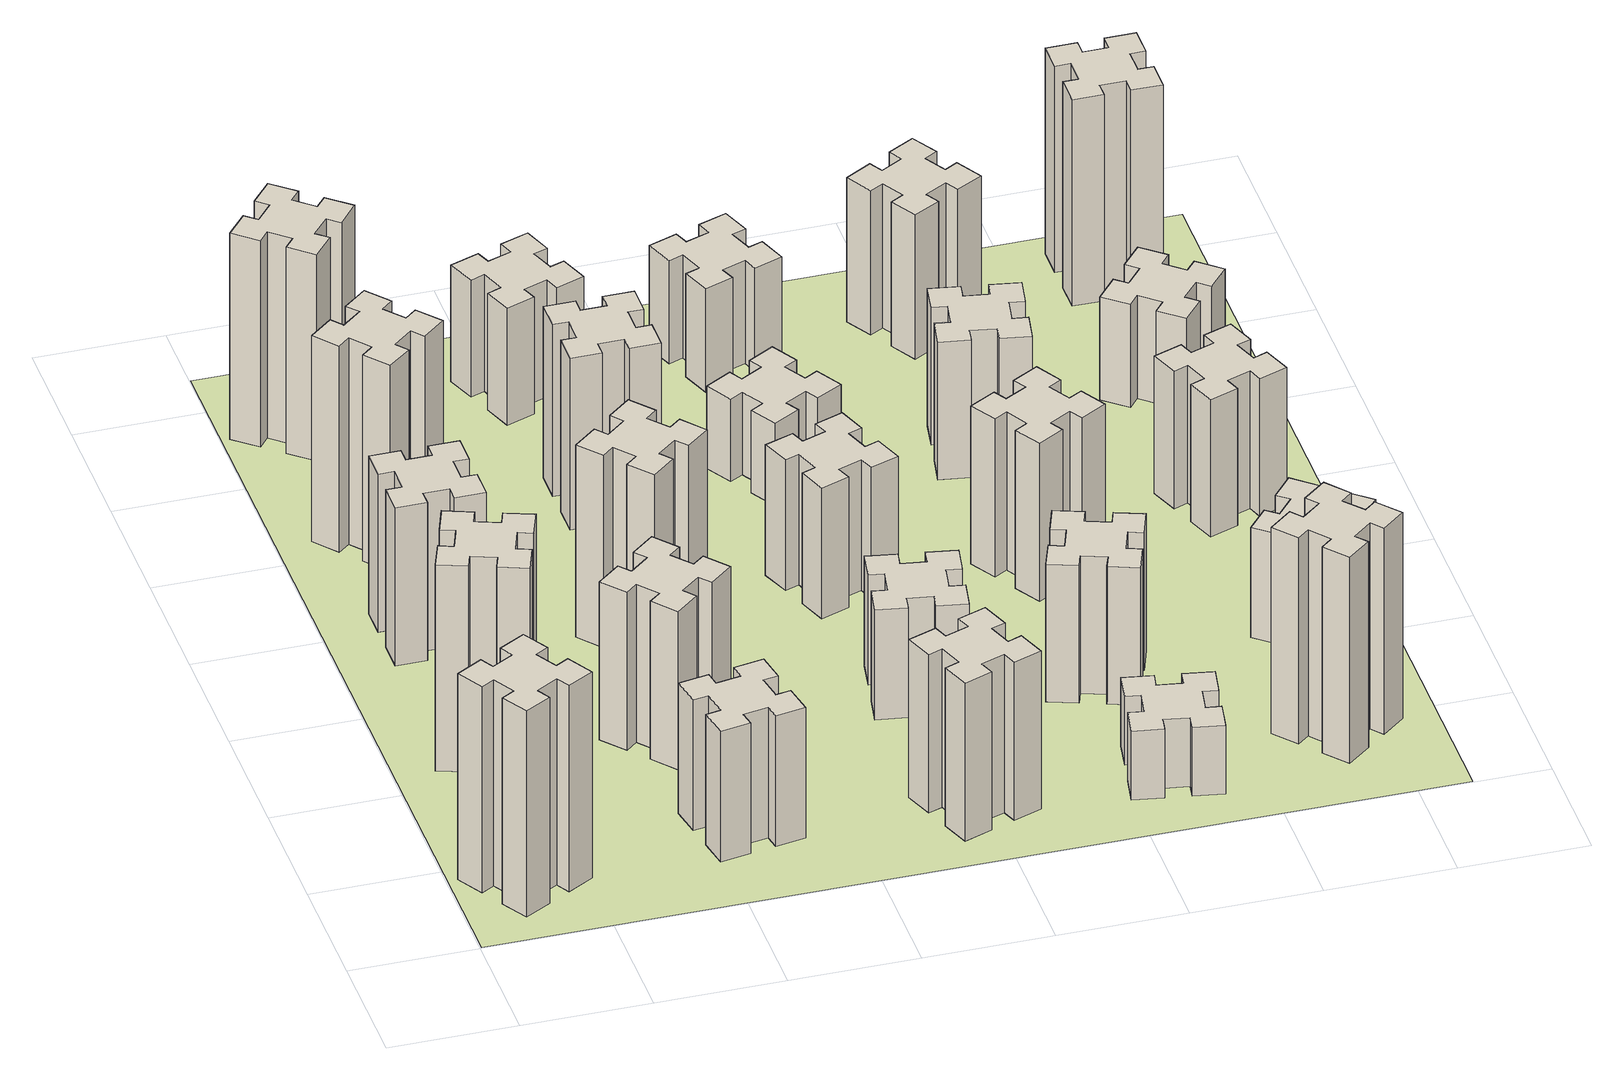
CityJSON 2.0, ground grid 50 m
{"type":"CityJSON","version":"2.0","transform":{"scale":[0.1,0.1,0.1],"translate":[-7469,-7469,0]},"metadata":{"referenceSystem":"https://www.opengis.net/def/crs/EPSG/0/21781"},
"CityObjects":{
"building1":{"type":"Building","attributes":{"class":"1000","function":"1000","usage":"1000","yearOfConstruction":2016,"roofType":"1000","measuredHeight":90,"storeysAboveGround":30,"storeysBelowGround":0},"geometry":[{"type":"Solid","lod":"1","boundaries":[[[[0,1,2,3,4,5,6,7,8,9,10,11,12,13,14,15,16,17,18,19]],[[17,16,20,21]],[[16,15,22,20]],[[15,14,23,22]],[[14,13,24,23]],[[13,12,25,24]],[[12,11,26,25]],[[11,10,27,26]],[[10,9,28,27]],[[9,8,29,28]],[[8,7,30,29]],[[7,6,31,30]],[[6,5,32,31]],[[5,4,33,32]],[[4,3,34,33]],[[3,2,35,34]],[[2,1,36,35]],[[1,0,37,36]],[[0,19,38,37]],[[19,18,39,38]],[[18,17,21,39]],[[24,25,26,27,28,29,30,31,32,33,34,35,36,37,38,39,21,20,22,23]]]]}]},
"building2":{"type":"Building","attributes":{"class":"1000","function":"1000","usage":"1000","yearOfConstruction":2016,"roofType":"1000","measuredHeight":90,"storeysAboveGround":30,"storeysBelowGround":0},"geometry":[{"type":"Solid","lod":"1","boundaries":[[[[40,41,42,43,44,45,46,47,48,49,50,51,52,53,54,55,56,57,58,59]],[[57,56,60,61]],[[56,55,62,60]],[[55,54,63,62]],[[54,53,64,63]],[[53,52,65,64]],[[52,51,66,65]],[[51,50,67,66]],[[50,49,68,67]],[[49,48,69,68]],[[48,47,70,69]],[[47,46,71,70]],[[46,45,72,71]],[[45,44,73,72]],[[44,43,74,73]],[[43,42,75,74]],[[42,41,76,75]],[[41,40,77,76]],[[40,59,78,77]],[[59,58,79,78]],[[58,57,61,79]],[[64,65,66,67,68,69,70,71,72,73,74,75,76,77,78,79,61,60,62,63]]]]}]},
"building3":{"type":"Building","attributes":{"class":"1000","function":"1000","usage":"1000","yearOfConstruction":2016,"roofType":"1000","measuredHeight":69,"storeysAboveGround":30,"storeysBelowGround":0},"geometry":[{"type":"Solid","lod":"1","boundaries":[[[[80,81,82,83,84,85,86,87,88,89,90,91,92,93,94,95,96,97,98,99]],[[97,96,100,101]],[[96,95,102,100]],[[95,94,103,102]],[[94,93,104,103]],[[93,92,105,104]],[[92,91,106,105]],[[91,90,107,106]],[[90,89,108,107]],[[89,88,109,108]],[[88,87,110,109]],[[87,86,111,110]],[[86,85,112,111]],[[85,84,113,112]],[[84,83,114,113]],[[83,82,115,114]],[[82,81,116,115]],[[81,80,117,116]],[[80,99,118,117]],[[99,98,119,118]],[[98,97,101,119]],[[104,105,106,107,108,109,110,111,112,113,114,115,116,117,118,119,101,100,102,103]]]]}]},
"building4":{"type":"Building","attributes":{"class":"1000","function":"1000","usage":"1000","yearOfConstruction":2016,"roofType":"1000","measuredHeight":90,"storeysAboveGround":30,"storeysBelowGround":0},"geometry":[{"type":"Solid","lod":"1","boundaries":[[[[120,121,122,123,124,125,126,127,128,129,130,131,132,133,134,135,136,137,138,139]],[[137,136,140,141]],[[136,135,142,140]],[[135,134,143,142]],[[134,133,144,143]],[[133,132,145,144]],[[132,131,146,145]],[[131,130,147,146]],[[130,129,148,147]],[[129,128,149,148]],[[128,127,150,149]],[[127,126,151,150]],[[126,125,152,151]],[[125,124,153,152]],[[124,123,154,153]],[[123,122,155,154]],[[122,121,156,155]],[[121,120,157,156]],[[120,139,158,157]],[[139,138,159,158]],[[138,137,141,159]],[[144,145,146,147,148,149,150,151,152,153,154,155,156,157,158,159,141,140,142,143]]]]}]},
"building5":{"type":"Building","attributes":{"class":"1000","function":"1000","usage":"1000","yearOfConstruction":2016,"roofType":"1000","measuredHeight":57,"storeysAboveGround":30,"storeysBelowGround":0},"geometry":[{"type":"Solid","lod":"1","boundaries":[[[[160,161,162,163,164,165,166,167,168,169,170,171,172,173,174,175,176,177,178,179]],[[177,176,180,181]],[[176,175,182,180]],[[175,174,183,182]],[[174,173,184,183]],[[173,172,185,184]],[[172,171,186,185]],[[171,170,187,186]],[[170,169,188,187]],[[169,168,189,188]],[[168,167,190,189]],[[167,166,191,190]],[[166,165,192,191]],[[165,164,193,192]],[[164,163,194,193]],[[163,162,195,194]],[[162,161,196,195]],[[161,160,197,196]],[[160,179,198,197]],[[179,178,199,198]],[[178,177,181,199]],[[184,185,186,187,188,189,190,191,192,193,194,195,196,197,198,199,181,180,182,183]]]]}]},
"building6":{"type":"Building","attributes":{"class":"1000","function":"1000","usage":"1000","yearOfConstruction":2016,"roofType":"1000","measuredHeight":90,"storeysAboveGround":30,"storeysBelowGround":0},"geometry":[{"type":"Solid","lod":"1","boundaries":[[[[200,201,202,203,204,205,206,207,208,209,210,211,212,213,214,215,216,217,218,219]],[[217,216,220,221]],[[216,215,222,220]],[[215,214,223,222]],[[214,213,224,223]],[[213,212,225,224]],[[212,211,226,225]],[[211,210,227,226]],[[210,209,228,227]],[[209,208,229,228]],[[208,207,230,229]],[[207,206,231,230]],[[206,205,232,231]],[[205,204,233,232]],[[204,203,234,233]],[[203,202,235,234]],[[202,201,236,235]],[[201,200,237,236]],[[200,219,238,237]],[[219,218,239,238]],[[218,217,221,239]],[[224,225,226,227,228,229,230,231,232,233,234,235,236,237,238,239,221,220,222,223]]]]}]},
"building7":{"type":"Building","attributes":{"class":"1000","function":"1000","usage":"1000","yearOfConstruction":2016,"roofType":"1000","measuredHeight":69,"storeysAboveGround":30,"storeysBelowGround":0},"geometry":[{"type":"Solid","lod":"1","boundaries":[[[[240,241,242,243,244,245,246,247,248,249,250,251,252,253,254,255,256,257,258,259]],[[257,256,260,261]],[[256,255,262,260]],[[255,254,263,262]],[[254,253,264,263]],[[253,252,265,264]],[[252,251,266,265]],[[251,250,267,266]],[[250,249,268,267]],[[249,248,269,268]],[[248,247,270,269]],[[247,246,271,270]],[[246,245,272,271]],[[245,244,273,272]],[[244,243,274,273]],[[243,242,275,274]],[[242,241,276,275]],[[241,240,277,276]],[[240,259,278,277]],[[259,258,279,278]],[[258,257,261,279]],[[264,265,266,267,268,269,270,271,272,273,274,275,276,277,278,279,261,260,262,263]]]]}]},
"building8":{"type":"Building","attributes":{"class":"1000","function":"1000","usage":"1000","yearOfConstruction":2016,"roofType":"1000","measuredHeight":84,"storeysAboveGround":30,"storeysBelowGround":0},"geometry":[{"type":"Solid","lod":"1","boundaries":[[[[280,281,282,283,284,285,286,287,288,289,290,291,292,293,294,295,296,297,298,299]],[[297,296,300,301]],[[296,295,302,300]],[[295,294,303,302]],[[294,293,304,303]],[[293,292,305,304]],[[292,291,306,305]],[[291,290,307,306]],[[290,289,308,307]],[[289,288,309,308]],[[288,287,310,309]],[[287,286,311,310]],[[286,285,312,311]],[[285,284,313,312]],[[284,283,314,313]],[[283,282,315,314]],[[282,281,316,315]],[[281,280,317,316]],[[280,299,318,317]],[[299,298,319,318]],[[298,297,301,319]],[[304,305,306,307,308,309,310,311,312,313,314,315,316,317,318,319,301,300,302,303]]]]}]},
"building9":{"type":"Building","attributes":{"class":"1000","function":"1000","usage":"1000","yearOfConstruction":2016,"roofType":"1000","measuredHeight":75,"storeysAboveGround":30,"storeysBelowGround":0},"geometry":[{"type":"Solid","lod":"1","boundaries":[[[[320,321,322,323,324,325,326,327,328,329,330,331,332,333,334,335,336,337,338,339]],[[337,336,340,341]],[[336,335,342,340]],[[335,334,343,342]],[[334,333,344,343]],[[333,332,345,344]],[[332,331,346,345]],[[331,330,347,346]],[[330,329,348,347]],[[329,328,349,348]],[[328,327,350,349]],[[327,326,351,350]],[[326,325,352,351]],[[325,324,353,352]],[[324,323,354,353]],[[323,322,355,354]],[[322,321,356,355]],[[321,320,357,356]],[[320,339,358,357]],[[339,338,359,358]],[[338,337,341,359]],[[344,345,346,347,348,349,350,351,352,353,354,355,356,357,358,359,341,340,342,343]]]]}]},
"building10":{"type":"Building","attributes":{"class":"1000","function":"1000","usage":"1000","yearOfConstruction":2016,"roofType":"1000","measuredHeight":69,"storeysAboveGround":30,"storeysBelowGround":0},"geometry":[{"type":"Solid","lod":"1","boundaries":[[[[360,361,362,363,364,365,366,367,368,369,370,371,372,373,374,375,376,377,378,379]],[[377,376,380,381]],[[376,375,382,380]],[[375,374,383,382]],[[374,373,384,383]],[[373,372,385,384]],[[372,371,386,385]],[[371,370,387,386]],[[370,369,388,387]],[[369,368,389,388]],[[368,367,390,389]],[[367,366,391,390]],[[366,365,392,391]],[[365,364,393,392]],[[364,363,394,393]],[[363,362,395,394]],[[362,361,396,395]],[[361,360,397,396]],[[360,379,398,397]],[[379,378,399,398]],[[378,377,381,399]],[[384,385,386,387,388,389,390,391,392,393,394,395,396,397,398,399,381,380,382,383]]]]}]},
"building11":{"type":"Building","attributes":{"class":"1000","function":"1000","usage":"1000","yearOfConstruction":2016,"roofType":"1000","measuredHeight":51,"storeysAboveGround":30,"storeysBelowGround":0},"geometry":[{"type":"Solid","lod":"1","boundaries":[[[[400,401,402,403,404,405,406,407,408,409,410,411,412,413,414,415,416,417,418,419]],[[417,416,420,421]],[[416,415,422,420]],[[415,414,423,422]],[[414,413,424,423]],[[413,412,425,424]],[[412,411,426,425]],[[411,410,427,426]],[[410,409,428,427]],[[409,408,429,428]],[[408,407,430,429]],[[407,406,431,430]],[[406,405,432,431]],[[405,404,433,432]],[[404,403,434,433]],[[403,402,435,434]],[[402,401,436,435]],[[401,400,437,436]],[[400,419,438,437]],[[419,418,439,438]],[[418,417,421,439]],[[424,425,426,427,428,429,430,431,432,433,434,435,436,437,438,439,421,420,422,423]]]]}]},
"building12":{"type":"Building","attributes":{"class":"1000","function":"1000","usage":"1000","yearOfConstruction":2016,"roofType":"1000","measuredHeight":48,"storeysAboveGround":30,"storeysBelowGround":0},"geometry":[{"type":"Solid","lod":"1","boundaries":[[[[440,441,442,443,444,445,446,447,448,449,450,451,452,453,454,455,456,457,458,459]],[[457,456,460,461]],[[456,455,462,460]],[[455,454,463,462]],[[454,453,464,463]],[[453,452,465,464]],[[452,451,466,465]],[[451,450,467,466]],[[450,449,468,467]],[[449,448,469,468]],[[448,447,470,469]],[[447,446,471,470]],[[446,445,472,471]],[[445,444,473,472]],[[444,443,474,473]],[[443,442,475,474]],[[442,441,476,475]],[[441,440,477,476]],[[440,459,478,477]],[[459,458,479,478]],[[458,457,461,479]],[[464,465,466,467,468,469,470,471,472,473,474,475,476,477,478,479,461,460,462,463]]]]}]},
"building13":{"type":"Building","attributes":{"class":"1000","function":"1000","usage":"1000","yearOfConstruction":2016,"roofType":"1000","measuredHeight":57,"storeysAboveGround":30,"storeysBelowGround":0},"geometry":[{"type":"Solid","lod":"1","boundaries":[[[[480,481,482,483,484,485,486,487,488,489,490,491,492,493,494,495,496,497,498,499]],[[497,496,500,501]],[[496,495,502,500]],[[495,494,503,502]],[[494,493,504,503]],[[493,492,505,504]],[[492,491,506,505]],[[491,490,507,506]],[[490,489,508,507]],[[489,488,509,508]],[[488,487,510,509]],[[487,486,511,510]],[[486,485,512,511]],[[485,484,513,512]],[[484,483,514,513]],[[483,482,515,514]],[[482,481,516,515]],[[481,480,517,516]],[[480,499,518,517]],[[499,498,519,518]],[[498,497,501,519]],[[504,505,506,507,508,509,510,511,512,513,514,515,516,517,518,519,501,500,502,503]]]]}]},
"building14":{"type":"Building","attributes":{"class":"1000","function":"1000","usage":"1000","yearOfConstruction":2016,"roofType":"1000","measuredHeight":36,"storeysAboveGround":30,"storeysBelowGround":0},"geometry":[{"type":"Solid","lod":"1","boundaries":[[[[520,521,522,523,524,525,526,527,528,529,530,531,532,533,534,535,536,537,538,539]],[[537,536,540,541]],[[536,535,542,540]],[[535,534,543,542]],[[534,533,544,543]],[[533,532,545,544]],[[532,531,546,545]],[[531,530,547,546]],[[530,529,548,547]],[[529,528,549,548]],[[528,527,550,549]],[[527,526,551,550]],[[526,525,552,551]],[[525,524,553,552]],[[524,523,554,553]],[[523,522,555,554]],[[522,521,556,555]],[[521,520,557,556]],[[520,539,558,557]],[[539,538,559,558]],[[538,537,541,559]],[[544,545,546,547,548,549,550,551,552,553,554,555,556,557,558,559,541,540,542,543]]]]}]},
"building15":{"type":"Building","attributes":{"class":"1000","function":"1000","usage":"1000","yearOfConstruction":2016,"roofType":"1000","measuredHeight":30,"storeysAboveGround":30,"storeysBelowGround":0},"geometry":[{"type":"Solid","lod":"1","boundaries":[[[[560,561,562,563,564,565,566,567,568,569,570,571,572,573,574,575,576,577,578,579]],[[577,576,580,581]],[[576,575,582,580]],[[575,574,583,582]],[[574,573,584,583]],[[573,572,585,584]],[[572,571,586,585]],[[571,570,587,586]],[[570,569,588,587]],[[569,568,589,588]],[[568,567,590,589]],[[567,566,591,590]],[[566,565,592,591]],[[565,564,593,592]],[[564,563,594,593]],[[563,562,595,594]],[[562,561,596,595]],[[561,560,597,596]],[[560,579,598,597]],[[579,578,599,598]],[[578,577,581,599]],[[584,585,586,587,588,589,590,591,592,593,594,595,596,597,598,599,581,580,582,583]]]]}]},
"building16":{"type":"Building","attributes":{"class":"1000","function":"1000","usage":"1000","yearOfConstruction":2016,"roofType":"1000","measuredHeight":45,"storeysAboveGround":30,"storeysBelowGround":0},"geometry":[{"type":"Solid","lod":"1","boundaries":[[[[600,601,602,603,604,605,606,607,608,609,610,611,612,613,614,615,616,617,618,619]],[[617,616,620,621]],[[616,615,622,620]],[[615,614,623,622]],[[614,613,624,623]],[[613,612,625,624]],[[612,611,626,625]],[[611,610,627,626]],[[610,609,628,627]],[[609,608,629,628]],[[608,607,630,629]],[[607,606,631,630]],[[606,605,632,631]],[[605,604,633,632]],[[604,603,634,633]],[[603,602,635,634]],[[602,601,636,635]],[[601,600,637,636]],[[600,619,638,637]],[[619,618,639,638]],[[618,617,621,639]],[[624,625,626,627,628,629,630,631,632,633,634,635,636,637,638,639,621,620,622,623]]]]}]},
"building17":{"type":"Building","attributes":{"class":"1000","function":"1000","usage":"1000","yearOfConstruction":2016,"roofType":"1000","measuredHeight":60,"storeysAboveGround":30,"storeysBelowGround":0},"geometry":[{"type":"Solid","lod":"1","boundaries":[[[[640,641,642,643,644,645,646,647,648,649,650,651,652,653,654,655,656,657,658,659]],[[657,656,660,661]],[[656,655,662,660]],[[655,654,663,662]],[[654,653,664,663]],[[653,652,665,664]],[[652,651,666,665]],[[651,650,667,666]],[[650,649,668,667]],[[649,648,669,668]],[[648,647,670,669]],[[647,646,671,670]],[[646,645,672,671]],[[645,644,673,672]],[[644,643,674,673]],[[643,642,675,674]],[[642,641,676,675]],[[641,640,677,676]],[[640,659,678,677]],[[659,658,679,678]],[[658,657,661,679]],[[664,665,666,667,668,669,670,671,672,673,674,675,676,677,678,679,661,660,662,663]]]]}]},
"building18":{"type":"Building","attributes":{"class":"1000","function":"1000","usage":"1000","yearOfConstruction":2016,"roofType":"1000","measuredHeight":69,"storeysAboveGround":30,"storeysBelowGround":0},"geometry":[{"type":"Solid","lod":"1","boundaries":[[[[680,681,682,683,684,685,686,687,688,689,690,691,692,693,694,695,696,697,698,699]],[[697,696,700,701]],[[696,695,702,700]],[[695,694,703,702]],[[694,693,704,703]],[[693,692,705,704]],[[692,691,706,705]],[[691,690,707,706]],[[690,689,708,707]],[[689,688,709,708]],[[688,687,710,709]],[[687,686,711,710]],[[686,685,712,711]],[[685,684,713,712]],[[684,683,714,713]],[[683,682,715,714]],[[682,681,716,715]],[[681,680,717,716]],[[680,699,718,717]],[[699,698,719,718]],[[698,697,701,719]],[[704,705,706,707,708,709,710,711,712,713,714,715,716,717,718,719,701,700,702,703]]]]}]},
"building19":{"type":"Building","attributes":{"class":"1000","function":"1000","usage":"1000","yearOfConstruction":2016,"roofType":"1000","measuredHeight":60,"storeysAboveGround":30,"storeysBelowGround":0},"geometry":[{"type":"Solid","lod":"1","boundaries":[[[[720,721,722,723,724,725,726,727,728,729,730,731,732,733,734,735,736,737,738,739]],[[737,736,740,741]],[[736,735,742,740]],[[735,734,743,742]],[[734,733,744,743]],[[733,732,745,744]],[[732,731,746,745]],[[731,730,747,746]],[[730,729,748,747]],[[729,728,749,748]],[[728,727,750,749]],[[727,726,751,750]],[[726,725,752,751]],[[725,724,753,752]],[[724,723,754,753]],[[723,722,755,754]],[[722,721,756,755]],[[721,720,757,756]],[[720,739,758,757]],[[739,738,759,758]],[[738,737,741,759]],[[744,745,746,747,748,749,750,751,752,753,754,755,756,757,758,759,741,740,742,743]]]]}]},
"building20":{"type":"Building","attributes":{"class":"1000","function":"1000","usage":"1000","yearOfConstruction":2016,"roofType":"1000","measuredHeight":90,"storeysAboveGround":30,"storeysBelowGround":0},"geometry":[{"type":"Solid","lod":"1","boundaries":[[[[760,761,762,763,764,765,766,767,768,769,770,771,772,773,774,775,776,777,778,779]],[[777,776,780,781]],[[776,775,782,780]],[[775,774,783,782]],[[774,773,784,783]],[[773,772,785,784]],[[772,771,786,785]],[[771,770,787,786]],[[770,769,788,787]],[[769,768,789,788]],[[768,767,790,789]],[[767,766,791,790]],[[766,765,792,791]],[[765,764,793,792]],[[764,763,794,793]],[[763,762,795,794]],[[762,761,796,795]],[[761,760,797,796]],[[760,779,798,797]],[[779,778,799,798]],[[778,777,781,799]],[[784,785,786,787,788,789,790,791,792,793,794,795,796,797,798,799,781,780,782,783]]]]}]},
"building21":{"type":"Building","attributes":{"class":"1000","function":"1000","usage":"1000","yearOfConstruction":2016,"roofType":"1000","measuredHeight":63,"storeysAboveGround":30,"storeysBelowGround":0},"geometry":[{"type":"Solid","lod":"1","boundaries":[[[[800,801,802,803,804,805,806,807,808,809,810,811,812,813,814,815,816,817,818,819]],[[817,816,820,821]],[[816,815,822,820]],[[815,814,823,822]],[[814,813,824,823]],[[813,812,825,824]],[[812,811,826,825]],[[811,810,827,826]],[[810,809,828,827]],[[809,808,829,828]],[[808,807,830,829]],[[807,806,831,830]],[[806,805,832,831]],[[805,804,833,832]],[[804,803,834,833]],[[803,802,835,834]],[[802,801,836,835]],[[801,800,837,836]],[[800,819,838,837]],[[819,818,839,838]],[[818,817,821,839]],[[824,825,826,827,828,829,830,831,832,833,834,835,836,837,838,839,821,820,822,823]]]]}]},
"building22":{"type":"Building","attributes":{"class":"1000","function":"1000","usage":"1000","yearOfConstruction":2016,"roofType":"1000","measuredHeight":48,"storeysAboveGround":30,"storeysBelowGround":0},"geometry":[{"type":"Solid","lod":"1","boundaries":[[[[840,841,842,843,844,845,846,847,848,849,850,851,852,853,854,855,856,857,858,859]],[[857,856,860,861]],[[856,855,862,860]],[[855,854,863,862]],[[854,853,864,863]],[[853,852,865,864]],[[852,851,866,865]],[[851,850,867,866]],[[850,849,868,867]],[[849,848,869,868]],[[848,847,870,869]],[[847,846,871,870]],[[846,845,872,871]],[[845,844,873,872]],[[844,843,874,873]],[[843,842,875,874]],[[842,841,876,875]],[[841,840,877,876]],[[840,859,878,877]],[[859,858,879,878]],[[858,857,861,879]],[[864,865,866,867,868,869,870,871,872,873,874,875,876,877,878,879,861,860,862,863]]]]}]},
"building23":{"type":"Building","attributes":{"class":"1000","function":"1000","usage":"1000","yearOfConstruction":2016,"roofType":"1000","measuredHeight":60,"storeysAboveGround":30,"storeysBelowGround":0},"geometry":[{"type":"Solid","lod":"1","boundaries":[[[[880,881,882,883,884,885,886,887,888,889,890,891,892,893,894,895,896,897,898,899]],[[897,896,900,901]],[[896,895,902,900]],[[895,894,903,902]],[[894,893,904,903]],[[893,892,905,904]],[[892,891,906,905]],[[891,890,907,906]],[[890,889,908,907]],[[889,888,909,908]],[[888,887,910,909]],[[887,886,911,910]],[[886,885,912,911]],[[885,884,913,912]],[[884,883,914,913]],[[883,882,915,914]],[[882,881,916,915]],[[881,880,917,916]],[[880,899,918,917]],[[899,898,919,918]],[[898,897,901,919]],[[904,905,906,907,908,909,910,911,912,913,914,915,916,917,918,919,901,900,902,903]]]]}]},
"building24":{"type":"Building","attributes":{"class":"1000","function":"1000","usage":"1000","yearOfConstruction":2016,"roofType":"1000","measuredHeight":45,"storeysAboveGround":30,"storeysBelowGround":0},"geometry":[{"type":"Solid","lod":"1","boundaries":[[[[920,921,922,923,924,925,926,927,928,929,930,931,932,933,934,935,936,937,938,939]],[[937,936,940,941]],[[936,935,942,940]],[[935,934,943,942]],[[934,933,944,943]],[[933,932,945,944]],[[932,931,946,945]],[[931,930,947,946]],[[930,929,948,947]],[[929,928,949,948]],[[928,927,950,949]],[[927,926,951,950]],[[926,925,952,951]],[[925,924,953,952]],[[924,923,954,953]],[[923,922,955,954]],[[922,921,956,955]],[[921,920,957,956]],[[920,939,958,957]],[[939,938,959,958]],[[938,937,941,959]],[[944,945,946,947,948,949,950,951,952,953,954,955,956,957,958,959,941,940,942,943]]]]}]},
"building25":{"type":"Building","attributes":{"class":"1000","function":"1000","usage":"1000","yearOfConstruction":2016,"roofType":"1000","measuredHeight":90,"storeysAboveGround":30,"storeysBelowGround":0},"geometry":[{"type":"Solid","lod":"1","boundaries":[[[[960,961,962,963,964,965,966,967,968,969,970,971,972,973,974,975,976,977,978,979]],[[977,976,980,981]],[[976,975,982,980]],[[975,974,983,982]],[[974,973,984,983]],[[973,972,985,984]],[[972,971,986,985]],[[971,970,987,986]],[[970,969,988,987]],[[969,968,989,988]],[[968,967,990,989]],[[967,966,991,990]],[[966,965,992,991]],[[965,964,993,992]],[[964,963,994,993]],[[963,962,995,994]],[[962,961,996,995]],[[961,960,997,996]],[[960,979,998,997]],[[979,978,999,998]],[[978,977,981,999]],[[984,985,986,987,988,989,990,991,992,993,994,995,996,997,998,999,981,980,982,983]]]]}]},
"landuse1":{"type":"LandUse","attributes":{"name":"plot1","function":"1010"},"geometry":[{"type":"MultiSurface","lod":"1","boundaries":[[[1000,1001,1002,1003]]]}]}
},
"vertices":[
[155,364,0],[205,277,0],[153,247,0],[213,143,0],[317,203,0],[287,255,0],[374,305,0],[404,253,0],[508,313,0],[448,417,0],[396,387,0],[346,474,0],[398,504,0],[338,608,0],[234,548,0],[264,496,0],[177,446,0],[147,498,0],[43,438,0],[103,334,0],[177,446,900],[147,498,900],[264,496,900],[234,548,900],[338,608,900],[398,504,900],[346,474,900],[396,387,900],[448,417,900],[508,313,900],[404,253,900],[374,305,900],[287,255,900],[317,203,900],[213,143,900],[153,247,900],[205,277,900],[155,364,900],[103,334,900],[43,438,900],
[460,1302,0],[366,1336,0],[387,1392,0],[274,1433,0],[233,1320,0],[289,1300,0],[255,1206,0],[199,1227,0],[157,1114,0],[270,1073,0],[291,1129,0],[385,1095,0],[364,1039,0],[477,997,0],[518,1110,0],[462,1131,0],[496,1225,0],[552,1204,0],[593,1317,0],[480,1358,0],[496,1225,900],[552,1204,900],[462,1131,900],[518,1110,900],[477,997,900],[364,1039,900],[385,1095,900],[291,1129,900],[270,1073,900],[157,1114,900],[199,1227,900],[255,1206,900],[289,1300,900],[233,1320,900],[274,1433,900],[387,1392,900],[366,1336,900],[460,1302,900],[480,1358,900],[593,1317,900],
[425,2065,0],[325,2065,0],[325,2125,0],[205,2125,0],[205,2005,0],[265,2005,0],[265,1905,0],[205,1905,0],[205,1785,0],[325,1785,0],[325,1845,0],[425,1845,0],[425,1785,0],[545,1785,0],[545,1905,0],[485,1905,0],[485,2005,0],[545,2005,0],[545,2125,0],[425,2125,0],[485,2005,690],[545,2005,690],[485,1905,690],[545,1905,690],[545,1785,690],[425,1785,690],[425,1845,690],[325,1845,690],[325,1785,690],[205,1785,690],[205,1905,690],[265,1905,690],[265,2005,690],[205,2005,690],[205,2125,690],[325,2125,690],[325,2065,690],[425,2065,690],[425,2125,690],[545,2125,690],
[492,2628,0],[427,2704,0],[473,2743,0],[396,2835,0],[304,2758,0],[343,2712,0],[266,2647,0],[228,2693,0],[136,2616,0],[213,2524,0],[259,2563,0],[323,2486,0],[277,2448,0],[354,2356,0],[446,2433,0],[408,2479,0],[484,2543,0],[523,2497,0],[615,2574,0],[538,2666,0],[484,2543,900],[523,2497,900],[408,2479,900],[446,2433,900],[354,2356,900],[277,2448,900],[323,2486,900],[259,2563,900],[213,2524,900],[136,2616,900],[228,2693,900],[266,2647,900],[343,2712,900],[304,2758,900],[396,2835,900],[473,2743,900],[427,2704,900],[492,2628,900],[538,2666,900],[615,2574,900],
[1085,358,0],[1184,376,0],[1194,317,0],[1312,337,0],[1291,456,0],[1232,445,0],[1215,544,0],[1274,554,0],[1253,672,0],[1135,651,0],[1145,592,0],[1047,575,0],[1037,634,0],[918,613,0],[939,495,0],[998,505,0],[1016,407,0],[957,397,0],[977,278,0],[1096,299,0],[1016,407,570],[957,397,570],[998,505,570],[939,495,570],[918,613,570],[1037,634,570],[1047,575,570],[1145,592,570],[1135,651,570],[1253,672,570],[1274,554,570],[1215,544,570],[1232,445,570],[1291,456,570],[1312,337,570],[1194,317,570],[1184,376,570],[1085,358,570],[1096,299,570],[977,278,570],
[384,3387,0],[308,3452,0],[346,3498,0],[254,3575,0],[177,3483,0],[223,3444,0],[159,3368,0],[113,3406,0],[36,3314,0],[128,3237,0],[166,3283,0],[243,3219,0],[204,3173,0],[296,3096,0],[373,3188,0],[327,3226,0],[392,3303,0],[438,3264,0],[515,3356,0],[423,3433,0],[392,3303,900],[438,3264,900],[327,3226,900],[373,3188,900],[296,3096,900],[204,3173,900],[243,3219,900],[166,3283,900],[128,3237,900],[36,3314,900],[113,3406,900],[159,3368,900],[223,3444,900],[177,3483,900],[254,3575,900],[346,3498,900],[308,3452,900],[384,3387,900],[423,3433,900],[515,3356,900],
[1048,999,0],[1124,1063,0],[1163,1017,0],[1255,1094,0],[1178,1186,0],[1132,1148,0],[1067,1224,0],[1113,1263,0],[1036,1355,0],[944,1278,0],[983,1232,0],[906,1167,0],[868,1213,0],[776,1136,0],[853,1044,0],[899,1083,0],[963,1006,0],[917,968,0],[994,876,0],[1086,953,0],[963,1006,690],[917,968,690],[899,1083,690],[853,1044,690],[776,1136,690],[868,1213,690],[906,1167,690],[983,1232,690],[944,1278,690],[1036,1355,690],[1113,1263,690],[1067,1224,690],[1132,1148,690],[1178,1186,690],[1255,1094,690],[1163,1017,690],[1124,1063,690],[1048,999,690],[1086,953,690],[994,876,690],
[1083,1872,0],[1006,1807,0],[968,1853,0],[876,1776,0],[953,1684,0],[999,1723,0],[1063,1646,0],[1017,1608,0],[1094,1516,0],[1186,1593,0],[1148,1639,0],[1224,1703,0],[1263,1657,0],[1355,1734,0],[1278,1826,0],[1232,1788,0],[1167,1864,0],[1213,1903,0],[1136,1995,0],[1044,1918,0],[1167,1864,840],[1213,1903,840],[1232,1788,840],[1278,1826,840],[1355,1734,840],[1263,1657,840],[1224,1703,840],[1148,1639,840],[1186,1593,840],[1094,1516,840],[1017,1608,840],[1063,1646,840],[999,1723,840],[953,1684,840],[876,1776,840],[968,1853,840],[1006,1807,840],[1083,1872,840],[1044,1918,840],[1136,1995,840],
[1325,2545,0],[1325,2645,0],[1385,2645,0],[1385,2765,0],[1265,2765,0],[1265,2705,0],[1165,2705,0],[1165,2765,0],[1045,2765,0],[1045,2645,0],[1105,2645,0],[1105,2545,0],[1045,2545,0],[1045,2425,0],[1165,2425,0],[1165,2485,0],[1265,2485,0],[1265,2425,0],[1385,2425,0],[1385,2545,0],[1265,2485,750],[1265,2425,750],[1165,2485,750],[1165,2425,750],[1045,2425,750],[1045,2545,750],[1105,2545,750],[1105,2645,750],[1045,2645,750],[1045,2765,750],[1165,2765,750],[1165,2705,750],[1265,2705,750],[1265,2765,750],[1385,2765,750],[1385,2645,750],[1325,2645,750],[1325,2545,750],[1385,2545,750],[1385,2425,750],
[1965,496,0],[1871,462,0],[1850,518,0],[1737,477,0],[1779,364,0],[1835,385,0],[1869,291,0],[1813,270,0],[1854,157,0],[1967,199,0],[1946,255,0],[2040,289,0],[2060,233,0],[2173,274,0],[2132,387,0],[2076,366,0],[2042,460,0],[2098,480,0],[2057,593,0],[1944,552,0],[2042,460,690],[2098,480,690],[2076,366,690],[2132,387,690],[2173,274,690],[2060,233,690],[2040,289,690],[1946,255,690],[1967,199,690],[1854,157,690],[1813,270,690],[1869,291,690],[1835,385,690],[1779,364,690],[1737,477,690],[1850,518,690],[1871,462,690],[1965,496,690],[1944,552,690],[2057,593,690],
[1125,3456,0],[1031,3422,0],[1010,3478,0],[897,3437,0],[939,3324,0],[995,3345,0],[1029,3251,0],[973,3230,0],[1014,3117,0],[1127,3159,0],[1106,3215,0],[1200,3249,0],[1220,3193,0],[1333,3234,0],[1292,3347,0],[1236,3326,0],[1202,3420,0],[1258,3440,0],[1217,3553,0],[1104,3512,0],[1202,3420,510],[1258,3440,510],[1236,3326,510],[1292,3347,510],[1333,3234,510],[1220,3193,510],[1200,3249,510],[1106,3215,510],[1127,3159,510],[1014,3117,510],[973,3230,510],[1029,3251,510],[995,3345,510],[939,3324,510],[897,3437,510],[1010,3478,510],[1031,3422,510],[1125,3456,510],[1104,3512,510],[1217,3553,510],
[2055,1047,0],[2072,1145,0],[2131,1135,0],[2152,1253,0],[2034,1274,0],[2024,1215,0],[1925,1232,0],[1936,1291,0],[1817,1312,0],[1797,1194,0],[1856,1184,0],[1838,1085,0],[1779,1096,0],[1758,977,0],[1877,957,0],[1887,1016,0],[1985,998,0],[1975,939,0],[2093,918,0],[2114,1037,0],[1985,998,480],[1975,939,480],[1887,1016,480],[1877,957,480],[1758,977,480],[1779,1096,480],[1838,1085,480],[1856,1184,480],[1797,1194,480],[1817,1312,480],[1936,1291,480],[1925,1232,480],[2024,1215,480],[2034,1274,480],[2152,1253,480],[2131,1135,480],[2072,1145,480],[2055,1047,480],[2114,1037,480],[2093,918,480],
[1846,1735,0],[1940,1769,0],[1960,1713,0],[2073,1754,0],[2032,1867,0],[1976,1846,0],[1942,1940,0],[1998,1960,0],[1957,2073,0],[1844,2032,0],[1865,1976,0],[1771,1942,0],[1750,1998,0],[1637,1957,0],[1679,1844,0],[1735,1865,0],[1769,1771,0],[1713,1750,0],[1754,1637,0],[1867,1679,0],[1769,1771,570],[1713,1750,570],[1735,1865,570],[1679,1844,570],[1637,1957,570],[1750,1998,570],[1771,1942,570],[1865,1976,570],[1844,2032,570],[1957,2073,570],[1998,1960,570],[1942,1940,570],[1976,1846,570],[2032,1867,570],[2073,1754,570],[1960,1713,570],[1940,1769,570],[1846,1735,570],[1867,1679,570],[1754,1637,570],
[1976,2607,0],[1926,2694,0],[1978,2724,0],[1918,2828,0],[1814,2768,0],[1844,2716,0],[1757,2666,0],[1727,2718,0],[1623,2658,0],[1683,2554,0],[1735,2584,0],[1785,2497,0],[1733,2467,0],[1793,2363,0],[1897,2423,0],[1867,2475,0],[1954,2525,0],[1984,2473,0],[2088,2533,0],[2028,2637,0],[1954,2525,360],[1984,2473,360],[1867,2475,360],[1897,2423,360],[1793,2363,360],[1733,2467,360],[1785,2497,360],[1735,2584,360],[1683,2554,360],[1623,2658,360],[1727,2718,360],[1757,2666,360],[1844,2716,360],[1814,2768,360],[1918,2828,360],[1978,2724,360],[1926,2694,360],[1976,2607,360],[2028,2637,360],[2088,2533,360],
[2596,444,0],[2578,345,0],[2519,356,0],[2498,237,0],[2617,217,0],[2627,276,0],[2725,258,0],[2715,199,0],[2833,178,0],[2854,297,0],[2795,307,0],[2812,405,0],[2871,395,0],[2892,513,0],[2774,534,0],[2764,475,0],[2665,492,0],[2676,551,0],[2557,572,0],[2537,454,0],[2665,492,300],[2676,551,300],[2764,475,300],[2774,534,300],[2892,513,300],[2871,395,300],[2812,405,300],[2795,307,300],[2854,297,300],[2833,178,300],[2715,199,300],[2725,258,300],[2627,276,300],[2617,217,300],[2498,237,300],[2519,356,300],[2578,345,300],[2596,444,300],[2537,454,300],[2557,572,300],
[1865,3456,0],[1771,3422,0],[1750,3478,0],[1637,3437,0],[1679,3324,0],[1735,3345,0],[1769,3251,0],[1713,3230,0],[1754,3117,0],[1867,3159,0],[1846,3215,0],[1940,3249,0],[1960,3193,0],[2073,3234,0],[2032,3347,0],[1976,3326,0],[1942,3420,0],[1998,3440,0],[1957,3553,0],[1844,3512,0],[1942,3420,450],[1998,3440,450],[1976,3326,450],[2032,3347,450],[2073,3234,450],[1960,3193,450],[1940,3249,450],[1846,3215,450],[1867,3159,450],[1754,3117,450],[1713,3230,450],[1769,3251,450],[1735,3345,450],[1679,3324,450],[1637,3437,450],[1750,3478,450],[1771,3422,450],[1865,3456,450],[1844,3512,450],[1957,3553,450],
[2682,931,0],[2716,1025,0],[2772,1004,0],[2813,1117,0],[2700,1158,0],[2680,1102,0],[2586,1136,0],[2607,1192,0],[2494,1233,0],[2453,1120,0],[2509,1100,0],[2475,1006,0],[2419,1027,0],[2377,914,0],[2490,873,0],[2511,929,0],[2605,895,0],[2584,839,0],[2697,797,0],[2738,910,0],[2605,895,600],[2584,839,600],[2511,929,600],[2490,873,600],[2377,914,600],[2419,1027,600],[2475,1006,600],[2509,1100,600],[2453,1120,600],[2494,1233,600],[2607,1192,600],[2586,1136,600],[2680,1102,600],[2700,1158,600],[2813,1117,600],[2772,1004,600],[2716,1025,600],[2682,931,600],[2738,910,600],[2697,797,600],
[2475,1744,0],[2525,1657,0],[2473,1627,0],[2533,1523,0],[2637,1583,0],[2607,1635,0],[2694,1685,0],[2724,1633,0],[2828,1693,0],[2768,1797,0],[2716,1767,0],[2666,1854,0],[2718,1884,0],[2658,1988,0],[2554,1928,0],[2584,1876,0],[2497,1826,0],[2467,1878,0],[2363,1818,0],[2423,1714,0],[2497,1826,690],[2467,1878,690],[2584,1876,690],[2554,1928,690],[2658,1988,690],[2718,1884,690],[2666,1854,690],[2716,1767,690],[2768,1797,690],[2828,1693,690],[2724,1633,690],[2694,1685,690],[2607,1635,690],[2637,1583,690],[2533,1523,690],[2473,1627,690],[2525,1657,690],[2475,1744,690],[2423,1714,690],[2363,1818,690],
[2496,2564,0],[2478,2465,0],[2419,2476,0],[2398,2357,0],[2517,2337,0],[2527,2396,0],[2625,2378,0],[2615,2319,0],[2733,2298,0],[2754,2417,0],[2695,2427,0],[2712,2525,0],[2771,2515,0],[2792,2633,0],[2674,2654,0],[2664,2595,0],[2565,2612,0],[2576,2671,0],[2457,2692,0],[2437,2574,0],[2565,2612,600],[2576,2671,600],[2664,2595,600],[2674,2654,600],[2792,2633,600],[2771,2515,600],[2712,2525,600],[2695,2427,600],[2754,2417,600],[2733,2298,600],[2615,2319,600],[2625,2378,600],[2527,2396,600],[2517,2337,600],[2398,2357,600],[2419,2476,600],[2478,2465,600],[2496,2564,600],[2437,2574,600],[2457,2692,600],
[3368,359,0],[3444,423,0],[3483,377,0],[3575,454,0],[3498,546,0],[3452,508,0],[3387,584,0],[3433,623,0],[3356,715,0],[3264,638,0],[3303,592,0],[3226,527,0],[3188,573,0],[3096,496,0],[3173,404,0],[3219,443,0],[3283,366,0],[3237,328,0],[3314,236,0],[3406,313,0],[3283,366,900],[3237,328,900],[3219,443,900],[3173,404,900],[3096,496,900],[3188,573,900],[3226,527,900],[3303,592,900],[3264,638,900],[3356,715,900],[3433,623,900],[3387,584,900],[3452,508,900],[3498,546,900],[3575,454,900],[3483,377,900],[3444,423,900],[3368,359,900],[3406,313,900],[3314,236,900],
[2716,3347,0],[2666,3434,0],[2718,3464,0],[2658,3568,0],[2554,3508,0],[2584,3456,0],[2497,3406,0],[2467,3458,0],[2363,3398,0],[2423,3294,0],[2475,3324,0],[2525,3237,0],[2473,3207,0],[2533,3103,0],[2637,3163,0],[2607,3215,0],[2694,3265,0],[2724,3213,0],[2828,3273,0],[2768,3377,0],[2694,3265,630],[2724,3213,630],[2607,3215,630],[2637,3163,630],[2533,3103,630],[2473,3207,630],[2525,3237,630],[2475,3324,630],[2423,3294,630],[2363,3398,630],[2467,3458,630],[2497,3406,630],[2584,3456,630],[2554,3508,630],[2658,3568,630],[2718,3464,630],[2666,3434,630],[2716,3347,630],[2768,3377,630],[2828,3273,630],
[3487,1006,0],[3552,1083,0],[3598,1044,0],[3675,1136,0],[3583,1213,0],[3544,1167,0],[3468,1232,0],[3506,1278,0],[3414,1355,0],[3337,1263,0],[3383,1224,0],[3319,1148,0],[3273,1186,0],[3196,1094,0],[3288,1017,0],[3326,1063,0],[3403,999,0],[3364,953,0],[3456,876,0],[3533,968,0],[3403,999,480],[3364,953,480],[3326,1063,480],[3288,1017,480],[3196,1094,480],[3273,1186,480],[3319,1148,480],[3383,1224,480],[3337,1263,480],[3414,1355,480],[3506,1278,480],[3468,1232,480],[3544,1167,480],[3583,1213,480],[3675,1136,480],[3598,1044,480],[3552,1083,480],[3487,1006,480],[3533,968,480],[3456,876,480],
[3215,1965,0],[3249,1871,0],[3193,1850,0],[3234,1737,0],[3347,1779,0],[3326,1835,0],[3420,1869,0],[3440,1813,0],[3553,1854,0],[3512,1967,0],[3456,1946,0],[3422,2040,0],[3478,2060,0],[3437,2173,0],[3324,2132,0],[3345,2076,0],[3251,2042,0],[3230,2098,0],[3117,2057,0],[3159,1944,0],[3251,2042,600],[3230,2098,600],[3345,2076,600],[3324,2132,600],[3437,2173,600],[3478,2060,600],[3422,2040,600],[3456,1946,600],[3512,1967,600],[3553,1854,600],[3440,1813,600],[3420,1869,600],[3326,1835,600],[3347,1779,600],[3234,1737,600],[3193,1850,600],[3249,1871,600],[3215,1965,600],[3159,1944,600],[3117,2057,600],
[3444,2747,0],[3368,2812,0],[3406,2858,0],[3314,2935,0],[3237,2843,0],[3283,2804,0],[3219,2728,0],[3173,2766,0],[3096,2674,0],[3188,2597,0],[3226,2643,0],[3303,2579,0],[3264,2533,0],[3356,2456,0],[3433,2548,0],[3387,2586,0],[3452,2663,0],[3498,2624,0],[3575,2716,0],[3483,2793,0],[3452,2663,450],[3498,2624,450],[3387,2586,450],[3433,2548,450],[3356,2456,450],[3264,2533,450],[3303,2579,450],[3226,2643,450],[3188,2597,450],[3096,2674,450],[3173,2766,450],[3219,2728,450],[3283,2804,450],[3237,2843,450],[3314,2935,450],[3406,2858,450],[3368,2812,450],[3444,2747,450],[3483,2793,450],[3575,2716,450],
[3285,3325,0],[3385,3325,0],[3385,3265,0],[3505,3265,0],[3505,3385,0],[3445,3385,0],[3445,3485,0],[3505,3485,0],[3505,3605,0],[3385,3605,0],[3385,3545,0],[3285,3545,0],[3285,3605,0],[3165,3605,0],[3165,3485,0],[3225,3485,0],[3225,3385,0],[3165,3385,0],[3165,3265,0],[3285,3265,0],[3225,3385,900],[3165,3385,900],[3225,3485,900],[3165,3485,900],[3165,3605,900],[3285,3605,900],[3285,3545,900],[3385,3545,900],[3385,3605,900],[3505,3605,900],[3505,3485,900],[3445,3485,900],[3445,3385,900],[3505,3385,900],[3505,3265,900],[3385,3265,900],[3385,3325,900],[3285,3325,900],[3285,3265,900],[3165,3265,900],
[5,3705,0],[3705,3705,0],[3705,5,0],[5,5,0]
]}
